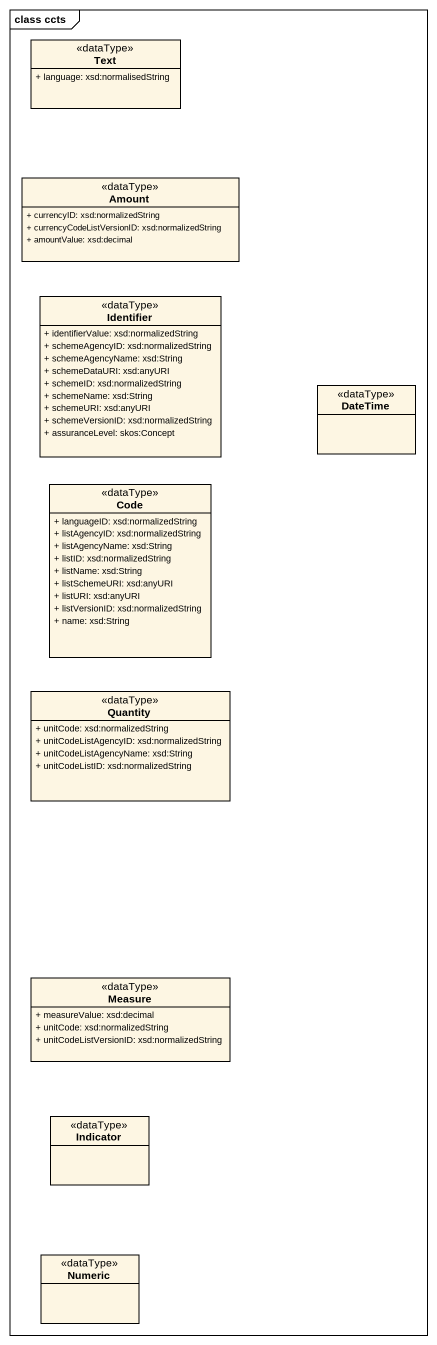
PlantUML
@startuml
mainframe class ccts
hide circle
hide empty members
skinparam classAttributeIconSize 0
class Text <<dataType>> {
  + language: xsd:normalisedString
}
class Amount <<dataType>> {
  + currencyID: xsd:normalizedString
  + currencyCodeListVersionID: xsd:normalizedString
  + amountValue: xsd:decimal
}
class Identifier <<dataType>> {
  + identifierValue: xsd:normalizedString
  + schemeAgencyID: xsd:normalizedString
  + schemeAgencyName: xsd:String
  + schemeDataURI: xsd:anyURI
  + schemeID: xsd:normalizedString
  + schemeName: xsd:String
  + schemeURI: xsd:anyURI
  + schemeVersionID: xsd:normalizedString
  + assuranceLevel: skos:Concept
}
class DateTime <<dataType>>
class Code <<dataType>> {
  + languageID: xsd:normalizedString
  + listAgencyID: xsd:normalizedString
  + listAgencyName: xsd:String
  + listID: xsd:normalizedString
  + listName: xsd:String
  + listSchemeURI: xsd:anyURI
  + listURI: xsd:anyURI
  + listVersionID: xsd:normalizedString
  + name: xsd:String
}
class Quantity <<dataType>> {
  + unitCode: xsd:normalizedString
  + unitCodeListAgencyID: xsd:normalizedString
  + unitCodeListAgencyName: xsd:String
  + unitCodeListID: xsd:normalizedString
}
class Measure <<dataType>> {
  + measureValue: xsd:decimal
  + unitCode: xsd:normalizedString
  + unitCodeListVersionID: xsd:normalizedString
}
class Indicator <<dataType>>
class Numeric <<dataType>>
@enduml
